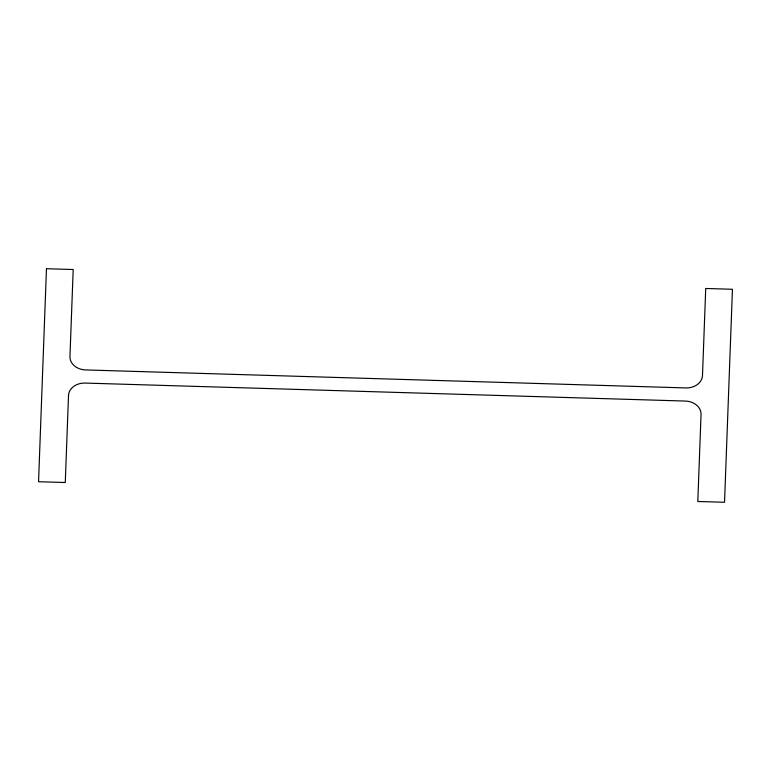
<?xml version="1.0" encoding="UTF-8"?>
<svg xmlns="http://www.w3.org/2000/svg" width="771" height="771" viewBox="0 0 771 771"><rect width="100%" height="100%" fill="white"/><g stroke="black" fill="none" stroke-linecap="round" stroke-linejoin="round"><path stroke-width="1.16" d="M46.472 268.722L38.55 481.721L65.275 482.521L68.513 395.456A16.172 12.885 1 0 1 85.157 383.071L685.352 401.065A16.172 12.885 1 0 1 701.041 414.422L697.803 501.478L724.528 502.278L732.45 289.279L705.725 288.479L702.487 375.544A16.172 12.885 1 0 1 685.843 387.929L85.648 369.935A16.172 12.885 1 0 1 69.959 356.578L73.197 269.522L46.472 268.722"/></g></svg>
